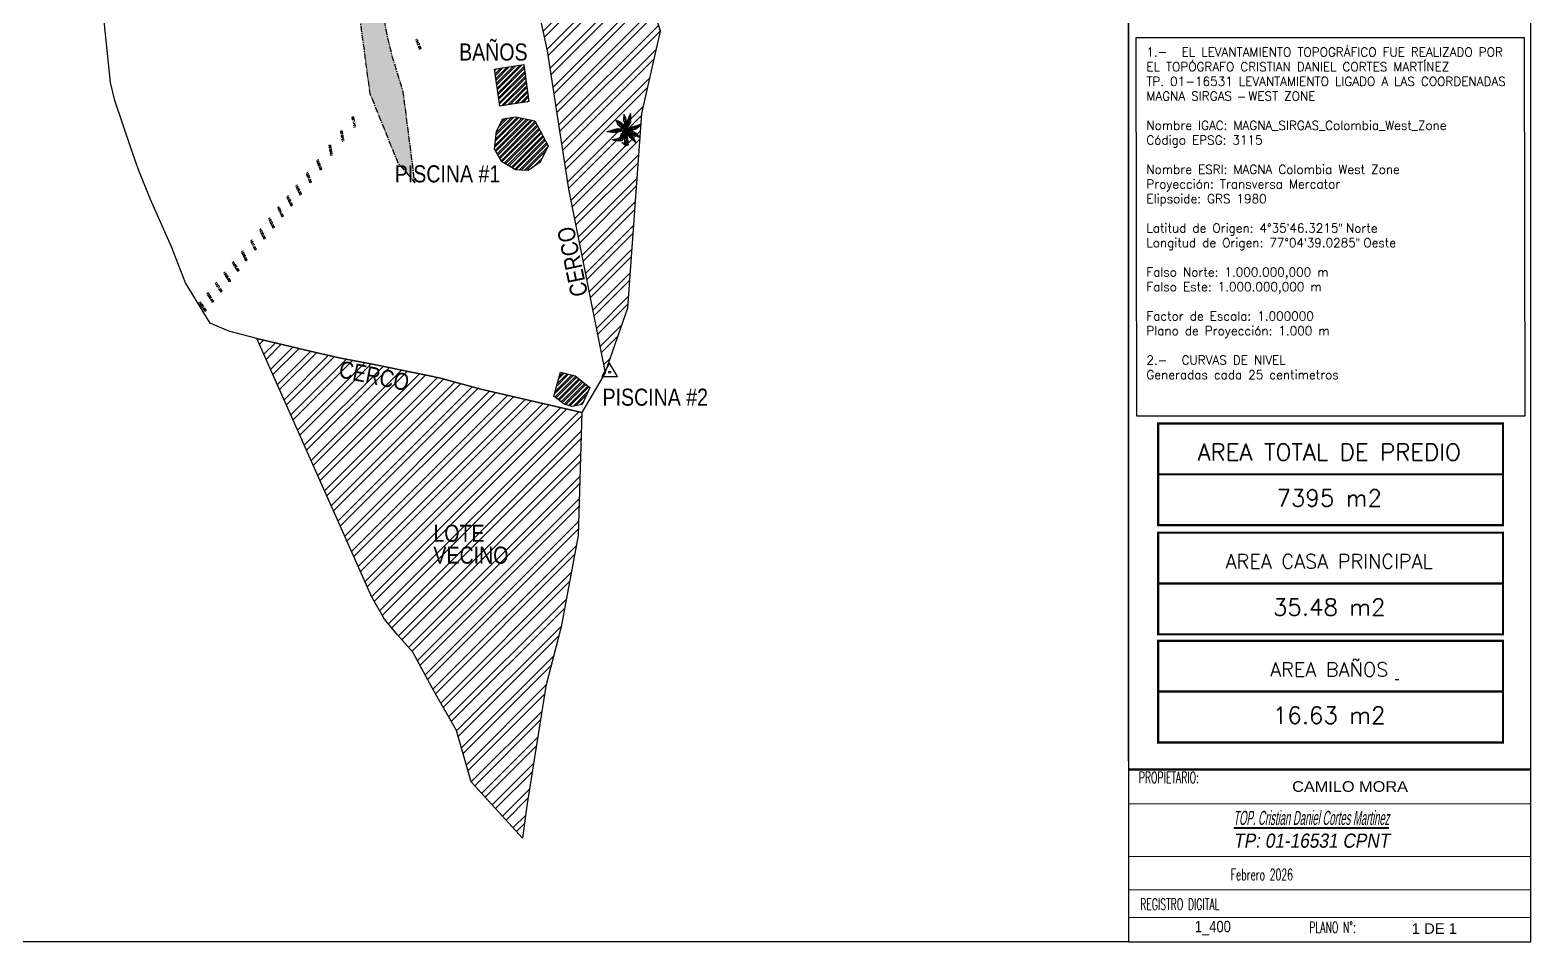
# Model space of a CAD drawing. Header units: metres. Extents: x 1097510 to 2158594, y 877039 to 1751652.
# Drawn here: x 1097656.9 to 1097841.7, y 877038.5 to 877150.8 of the extents above; entities that cross this region are included whole.
import ezdxf
from ezdxf.enums import TextEntityAlignment as Align

# ---------------------------------------------------------------- set-up
doc = ezdxf.new("R2010")
doc.units = ezdxf.units.M
doc.header["$XCLIPFRAME"] = 0
doc.linetypes.add('CENTER2', pattern=[1.125, 0.75, -0.125, 0.125, -0.125])
for name, color, linetype in [('C-ANNO-TABL-TITL', 150, 'Continuous'), ('C-TOPO-MAJR', 9, 'Continuous'), ('COORDENADAS', 8, 'Continuous'), ('EDIFICACIONES', 7, 'Continuous'), ('Foto Dron', 7, 'Continuous'), ('ROTULO', 7, 'Continuous'), ('Via', 7, 'CENTER2'), ('WWW.DWGAUTOCAD.COM', 7, 'Continuous')]:
    doc.layers.add(name, color=color, linetype=linetype)
doc.styles.add('arial', font='arial.ttf')
doc.styles.add('Arial Narrow', font='ARIALN.TTF', dxfattribs={"width": 0.85})
doc.styles.add('Rotulo PAAR', font='sanss___.ttf')
doc.styles.add('ROTULO2', font='ARIALN.TTF')
doc.styles.add('simplex.', font='SIMPLEX.shx', dxfattribs={"width": 0.6})
doc.styles.get("Standard").update_dxf_attribs({"font": 'simplex.shx'})
picture_1 = doc.add_image_def('image1.tif', size_in_pixel=(3465, 4096))

# ---------------------------------------------------------------- blocks, each defined once
blk = doc.blocks.new('STA')
blk.add_lwpolyline([(0, 1), (-0.87, -0.5), (0.87, -0.5)], close=True)
blk.add_circle((0, 0), 0.118)
blk = doc.blocks.new('A$C40F70BF2')
at = {"color": 64}
for p, q in [((1.39, 3.41), (1.34, 4.14)), ((1.4, 3.62), (1.41, 3.93)), ((1.41, 3.54), (1.42, 3.9)), ((1.94, 3.41), (2.15, 3.98)), ((2.06, 3.68), (2.14, 3.82)), ((2.08, 3.79), (2.15, 3.9)), ((2.14, 3.82), (2.08, 3.79)), ((1.39, 3.49), (1.35, 3.55)), ((1.43, 3.29), (1.35, 3.41)), ((1.43, 3.26), (1.35, 3.38)), ((1.39, 3.45), (1.36, 3.53)), ((1.39, 3.4), (1.36, 3.49)), ((1.41, 3.33), (1.36, 3.45)), ((1.54, 2.87), (1.39, 3.41)), ((1.45, 3.31), (1.5, 3.75)), ((1.58, 2.77), (1.45, 2.84)), ((1.53, 3.68), (1.46, 3.29)), ((1.46, 3.29), (1.55, 3.62)), ((1.47, 2.79), (1.6, 2.74)), ((1.99, 2.14), (1.54, 2.87)), ((1.54, 2.69), (1.68, 2.62)), ((1.56, 2.65), (1.68, 2.6)), ((1.6, 2.74), (1.58, 2.77)), ((1.59, 3.11), (1.68, 3.33)), ((1.7, 3.29), (1.59, 3.08)), ((1.59, 3.08), (1.59, 3.11)), ((1.61, 2.92), (1.7, 3.13)), ((1.79, 2.41), (1.63, 2.47)), ((1.65, 2.75), (1.79, 3.07)), ((1.67, 2.73), (1.65, 2.75)), ((1.82, 2.97), (1.67, 2.73)), ((1.67, 2.41), (1.81, 2.37)), ((1.73, 2.63), (1.84, 2.88)), ((1.79, 2.52), (1.87, 2.75)), ((1.81, 2.37), (1.79, 2.41)), ((1.8, 2.48), (1.88, 2.66)), ((1.92, 2.78), (1.94, 3.41)), ((2.02, 2.15), (1.92, 2.78)), ((2.18, 3.52), (1.96, 3.29)), ((1.96, 3.01), (2.18, 3.2)), ((2.15, 3.07), (1.96, 2.93)), ((1.96, 2.93), (1.96, 3.01)), ((1.97, 3.4), (2.17, 3.62)), ((2.17, 3.57), (1.97, 3.4)), ((1.99, 3.49), (2.15, 3.68)), ((2.17, 3.62), (1.99, 3.49)), ((2.01, 2.14), (3.1, 3.23)), ((2.03, 3.6), (2.14, 3.73)), ((2.15, 3.68), (2.03, 3.6)), ((2.14, 3.73), (2.06, 3.68)), ((2.07, 2.14), (2.76, 2.02)), ((2.08, 2.01), (2.22, 1.97)), ((2.22, 2.36), (2.24, 2.62)), ((2.24, 2.39), (2.26, 2.65)), ((2.27, 2.33), (2.29, 2.36)), ((2.5, 2.31), (2.27, 2.33)), ((2.29, 2.36), (2.58, 2.34)), ((2.37, 2.42), (2.38, 2.44)), ((2.61, 2.4), (2.37, 2.42)), ((2.38, 2.44), (2.64, 2.43)), ((2.38, 2.08), (2.57, 2.21)), ((2.45, 2.62), (2.47, 2.89)), ((2.55, 2.03), (2.46, 2.05)), ((2.46, 2.05), (2.6, 1.86)), ((2.69, 1.84), (2.55, 2.03)), ((2.62, 2.68), (2.89, 2.7)), ((2.62, 2.68), (2.85, 2.67)), ((2.63, 2.77), (2.66, 3.06)), ((2.65, 2.78), (2.69, 3.07)), ((2.66, 2.07), (2.88, 2.2)), ((2.7, 2.05), (2.97, 2.21)), ((2.8, 3.14), (2.75, 2.91)), ((2.76, 2.02), (3.39, 1.92)), ((2.86, 3.16), (2.8, 2.93)), ((2.8, 2.93), (2.8, 3.14)), ((2.88, 3.16), (2.83, 2.96)), ((2.83, 2.96), (2.86, 3.16)), ((2.83, 2.02), (3.12, 2.2)), ((2.93, 3.17), (2.86, 3.01)), ((2.86, 3.01), (2.88, 3.16)), ((2.88, 2.93), (3.05, 2.98)), ((3.01, 2.92), (2.88, 2.93)), ((2.9, 3.02), (2.93, 3.17)), ((2.94, 3.15), (2.9, 3.02)), ((2.91, 2.01), (3.22, 2.18)), ((2.98, 2), (2.91, 2.01)), ((2.96, 3.19), (2.93, 3.07)), ((2.93, 3.07), (2.94, 3.15)), ((2.97, 3.11), (2.96, 3.19)), ((3, 3.21), (2.97, 3.11)), ((3.26, 2.17), (2.98, 2)), ((3.03, 3.23), (3, 3.16)), ((3, 3.16), (3, 3.21)), ((3.18, 1.75), (3.04, 1.93)), ((3.04, 1.93), (3.1, 1.92)), ((3.1, 1.92), (3.25, 1.74)), ((3.17, 1.95), (3.41, 2.14)), ((3.33, 1.75), (3.2, 1.89)), ((3.39, 1.92), (3.91, 1.87)), ((3.98, 1.89), (4.06, 1.92)), ((4.01, 1.88), (3.98, 1.89)), ((4.08, 1.9), (4.01, 1.88)), ((2.18, 1.76), (2.16, 1.82)), ((2.16, 1.82), (2.36, 1.79)), ((2.4, 1.71), (2.18, 1.76)), ((3.91, 1.86), (4.31, 1.84))]:
    blk.add_line(p, q, dxfattribs=at)
at = {"color": 60}
for p, q in [((1.38, 3.83), (1.37, 4.02)), ((1.39, 3.76), (1.39, 4)), ((2.37, 2.48), (2.68, 2.47))]:
    blk.add_line(p, q, dxfattribs=at)
at = {"color": 62}
for p, q in [((0.44, 2.46), (0.02, 2.8)), ((0.21, 2.51), (0.48, 2.48)), ((1.97, 2.11), (0.23, 1.18)), ((0.31, 2.44), (0.83, 2.38)), ((1.38, 2.21), (0.44, 2.46)), ((0.5, 2.61), (0.62, 2.4)), ((0.7, 2.55), (0.92, 2.36)), ((0.7, 2.19), (1.03, 2.3)), ((0.92, 2.36), (0.78, 2.5)), ((1.97, 2.13), (0.8, 0.57)), ((0.96, 2.48), (1.2, 2.3)), ((1.27, 2.24), (0.96, 2.1)), ((1.02, 2.07), (1.27, 2.24)), ((1.08, 2.06), (1.3, 2.22)), ((1.13, 2.05), (1.32, 2.22)), ((1.22, 1.96), (1.46, 1.86)), ((1.28, 2.01), (1.5, 1.9)), ((1.31, 2.05), (1.58, 2.18)), ((1.97, 2.14), (1.38, 2.21)), ((1.39, 2.04), (1.67, 2.19)), ((1.43, 2.32), (1.59, 2.2)), ((2, 2.1), (1.83, 0.08)), ((1.97, 1.99), (1.92, 1.41)), ((2.01, 2.14), (2.55, 0.85)), ((0.39, 1.33), (0.5, 1.36)), ((0.42, 1.38), (0.58, 1.41)), ((0.5, 1.36), (0.42, 1.38)), ((0.46, 1.43), (0.67, 1.44)), ((0.58, 1.41), (0.46, 1.43)), ((0.48, 1.47), (0.7, 1.48)), ((0.67, 1.44), (0.48, 1.47)), ((0.7, 1.48), (0.55, 1.53)), ((0.55, 1.53), (0.81, 1.51)), ((0.81, 1.51), (0.58, 1.56)), ((0.59, 1.61), (0.9, 1.56)), ((0.96, 1.59), (0.67, 1.65)), ((0.81, 0.74), (0.96, 0.8)), ((0.84, 0.79), (0.99, 0.88)), ((0.96, 0.8), (0.84, 0.79)), ((0.87, 1.35), (1.02, 1.59)), ((0.87, 0.86), (1.05, 0.92)), ((0.99, 0.88), (0.87, 0.86)), ((0.9, 1.56), (0.96, 1.59)), ((1.05, 0.92), (0.93, 0.91)), ((0.99, 1.41), (1.09, 1.65)), ((1.02, 1.06), (1.21, 1.13)), ((1.05, 1.1), (1.24, 1.16)), ((1.21, 1.34), (1.44, 1.4)), ((1.23, 1.4), (1.46, 1.45)), ((1.25, 1.01), (1.31, 1.25)), ((1.33, 1.09), (1.34, 1.27)), ((1.47, 1.24), (1.5, 1.5)), ((1.71, 0.67), (1.87, 0.91)), ((1.87, 0.85), (1.8, 0.13)), ((1.92, 1.41), (1.87, 0.85)), ((1.89, 0.53), (1.89, 0.59)), ((1.89, 0.59), (2, 0.32)), ((2, 0.15), (1.89, 0.53)), ((1.92, 0.7), (1.93, 0.79)), ((2.08, 0.49), (1.92, 0.7)), ((1.93, 0.79), (2.06, 0.65)), ((1.94, 1.14), (1.94, 1.26)), ((1.94, 1.26), (2.08, 1.08)), ((2.08, 0.95), (1.94, 1.14)), ((2.06, 1.03), (1.95, 1.2)), ((2.18, 1.68), (2.17, 1.61)), ((2.17, 1.61), (2.17, 1.51)), ((2.17, 1.51), (2.17, 1.44)), ((2.17, 1.44), (2.17, 1.36)), ((2.18, 1.31), (2.18, 1.68)), ((2.19, 1.61), (2.18, 1.5)), ((2.18, 1.5), (2.18, 1.41)), ((2.18, 1.41), (2.18, 1.31)), ((2.2, 1.46), (2.19, 1.61)), ((2.2, 1.39), (2.2, 1.46)), ((2.21, 1.28), (2.2, 1.39)), ((2.22, 1.5), (2.21, 1.38)), ((2.21, 1.38), (2.21, 1.17)), ((2.21, 1.11), (2.21, 1.28)), ((2.21, 1.17), (2.21, 1.11)), ((2.22, 1.42), (2.22, 1.5)), ((2.22, 1.34), (2.22, 1.42)), ((2.22, 1.27), (2.22, 1.34)), ((2.22, 1.16), (2.22, 1.27)), ((2.23, 1.23), (2.22, 1.16)), ((2.24, 1.3), (2.23, 1.23)), ((2.25, 1.46), (2.24, 1.39)), ((2.24, 1.39), (2.24, 1.3)), ((2.26, 1.53), (2.25, 1.46)), ((2.26, 1.54), (2.26, 1.53)), ((2.26, 1.21), (2.26, 1.53)), ((2.27, 1.11), (2.26, 1.21)), ((2.3, 1.49), (2.27, 1.56)), ((2.27, 1.56), (2.52, 1.5)), ((2.28, 1.4), (2.27, 1.31)), ((2.27, 1.31), (2.27, 1.25)), ((2.27, 1.25), (2.27, 1.18)), ((2.27, 1.18), (2.27, 1.11)), ((2.29, 1.32), (2.28, 1.4)), ((2.29, 1.16), (2.29, 1.32)), ((2.3, 1.29), (2.29, 1.22)), ((2.29, 1.22), (2.29, 1.15)), ((2.29, 1.02), (2.29, 1.16)), ((2.29, 1.15), (2.29, 1.08)), ((2.29, 1.08), (2.29, 1.02)), ((2.55, 1.44), (2.3, 1.49)), ((2.31, 1.37), (2.3, 1.29)), ((2.31, 1.02), (2.31, 1.37)), ((2.31, 0.95), (2.31, 1.02)), ((2.33, 0.93), (2.34, 1.33)), ((2.37, 0.85), (2.36, 1.3)), ((2.43, 1.27), (2.64, 1.21)), ((2.47, 1.24), (2.65, 1.15)), ((2.55, 0.85), (3.65, 0.81)), ((2.69, 1.03), (2.57, 0.92)), ((2.7, 1.01), (2.59, 0.92)), ((3.06, 0.94), (3, 0.87)), ((3.1, 0.94), (3.01, 0.85))]:
    blk.add_line(p, q, dxfattribs=at)
at = {"color": 60}
for centre, radius, start, end in [((7.23, 3.93), 5.89, 178.201, 184.8569), ((-12.63, -2.34), 15.39, 20.511, 24.7274), ((3.99, 2.93), 2.12, 151.1341, 194.9744), ((-4.47, 3.34), 6.65, 358.6497, 6.1521), ((1.39, 3.64), 1.61, 210.2718, 288.6073), ((11.2, 34.01), 33.16, 250.2818, 253.6131), ((1.97, 0.03), 2.07, 93.8052, 134.9428), ((0.21, 3.36), 2.13, 278.5823, 322.5951), ((-1.26, 3.33), 3.45, 304.8805, 336.243), ((3.08, 3.44), 1.74, 181.0191, 200.3048), ((3.08, 3.44), 1.74, 202.0613, 214.4357), ((14.63, -0.99), 13.03, 166.2796, 174.8216), ((3.08, 3.44), 1.74, 216.4922, 227.1869), ((-12.63, -2.34), 15.39, 19.9468, 20.1294), ((-5.4, 1.25), 7.48, 350.4062, 5.6425), ((3.49, 1.76), 1.54, 103.7474, 164.6646), ((3.81, 1.87), 1.77, 177.0625, 221.9788), ((2.65, -1.24), 3.46, 62.9286, 99.782), ((0.37, 0.43), 2.39, 34.5841, 45.0988), ((3.32, 2.82), 1.2, 162.4534, 194.3671), ((1.48, 3.66), 1.69, 293.0839, 334.2208), ((3.48, 4.56), 2.82, 241.8528, 251.6799), ((1.48, 3.66), 1.69, 336.4968, 341.7386), ((4.25, 2.67), 1.25, 148.3784, 158.7208), ((-1.18, 2.66), 2.05, 312.2483, 325.4397), ((0.62, 0.42), 0.842, 95.4287, 120.3984), ((4.23, -0.99), 3.83, 137.0982, 156.8626), ((2.11, 0.76), 0.732, 226.5793, 260.5482), ((5.06, -2.3), 3.87, 133.3547, 142.8755), ((1.27, 2.12), 1.99, 292.1292, 305.3212), ((0.37, 0.43), 2.39, 26.5664, 32.4272), ((2.73, 4.14), 3.45, 266.0609, 285.3989), ((0.37, 0.43), 2.39, 14.3751, 24.9555), ((3.48, 4.56), 2.82, 253.6434, 263.8215), ((10.9, 35.08), 35.03, 256.4454, 258.0204), ((3.48, 4.56), 2.82, 265.3232, 284.5956)]:
    blk.add_arc(centre, radius, start, end, dxfattribs=at)
at = {"color": 62}
for points in [[(0.03, 2.8), (0.42, 2.5), (0.03, 2.8), (0.4, 2.66)], [(1.14, 1.68), (0.83, 1.77), (1.36, 1.79), (1.11, 1.91)], [(1.93, 2.09), (1.61, 1.92), (1.89, 2.09), (1.53, 2.05)], [(2, 2.04), (2.06, 1.47), (2, 2.03), (1.96, 1.59)], [(1.36, 1.3), (1.08, 1.2), (1.39, 1.36), (1.15, 1.27)], [(1.59, 1.39), (1.59, 1.61), (1.64, 1.48), (1.62, 1.68)], [(2.6, 1.3), (2.34, 1.34), (2.56, 1.41), (2.29, 1.47)], [(3.55, 0.82), (2.81, 0.85), (3.59, 0.8), (2.91, 0.71)]]:
    blk.add_solid(points, dxfattribs=at)
at = {"color": 64}
for points in [[(1.98, 2.16), (1.89, 2.6), (1.98, 2.16), (1.82, 2.43)], [(2.02, 2.23), (2.16, 2.54), (1.99, 2.36), (2.13, 2.69)], [(2.4, 2.09), (2.56, 2.2), (2.21, 2.12), (2.37, 2.2)], [(3.89, 1.87), (4.01, 1.93), (3.23, 1.95), (3.45, 2.12)]]:
    blk.add_solid(points, dxfattribs=at)
at = {"color": 60}
blk.add_solid([(2, 0.06), (2.39, 0.5), (2.02, 0.29), (2.4, 0.5)], dxfattribs=at)

msp = doc.modelspace()

# ---------------------------------------------------------------- hatches: boundary and pattern name
at = {"transparency": 33554516}
h = msp.add_hatch(dxfattribs=at)
h.set_pattern_fill('ANSI32', color=3, scale=0.2)
h.paths.add_polyline_path([(1097729.47, 877182.53), (1097726.49, 877180.65), (1097717.99, 877167.96), (1097718.67, 877156.95), (1097720.55, 877148.2), (1097723.18, 877131.19), (1097727.7, 877108.58), (1097730.5, 877116.58), (1097732.2, 877140.48), (1097734.5, 877150.63), (1097729.91, 877165.82)])
h.paths.add_polyline_path([(1097684.84, 877112.8), (1097691.4, 877111.26), (1097694.98, 877110.43), (1097699.48, 877109.58), (1097707.25, 877107.95), (1097712.39, 877106.55), (1097724.84, 877103.7), (1097724.38, 877088.57), (1097722.26, 877077.34), (1097720.41, 877070.01), (1097718.07, 877055.29), (1097717.53, 877051.33), (1097711.22, 877058.24), (1097709.39, 877064.56), (1097706.65, 877069.35), (1097704.01, 877074.19), (1097702.13, 877076.35), (1097700.53, 877078.26), (1097698.93, 877081.04), (1097697.71, 877083.83)])
at = {"transparency": 33554615}
h = msp.add_hatch(dxfattribs=at)
h.set_pattern_fill('ANSI32', color=5, scale=0.05)
h.paths.add_polyline_path([(1097716.71, 877140.07), (1097719.05, 877139.59), (1097720.68, 877136.49), (1097719.71, 877134.49), (1097718.21, 877133.48), (1097716.64, 877133.54), (1097714.92, 877134.57), (1097714.09, 877136.09), (1097714.32, 877138.3), (1097715.1, 877139.83)])
h.paths.add_polyline_path([(1097724.85, 877104.68), (1097723.57, 877104.44), (1097722.63, 877104.72), (1097721.38, 877105.69), (1097722.18, 877108.64), (1097724.02, 877108.19), (1097725.79, 877106.77)])
at = {"layer": 'EDIFICACIONES', "transparency": 33554615}
h = msp.add_hatch(dxfattribs=at)
h.set_pattern_fill('ANSI32', color=4, scale=0.05)
h.paths.add_polyline_path([(1097717.7, 877146.5), (1097718.3, 877141.95), (1097714.75, 877141.39), (1097714.08, 877145.93)])
h.paths.add_polyline_path([(1097704.54, 877167.18), (1097705.26, 877160.37), (1097713.03, 877161.3), (1097712.25, 877167.36)])
at = {"layer": 'Via', "transparency": 33554602}
h = msp.add_hatch(dxfattribs=at)
h.set_pattern_fill('AR-CONC', color=9, scale=0.01)
h.paths.add_polyline_path([(1097743.41, 877209.88), (1097742.79, 877207.77), (1097739.23, 877201.65), (1097731.62, 877194.24), (1097728.84, 877192.06), (1097723.94, 877187.98), (1097713.66, 877183.59), (1097708.77, 877180.94), (1097704.2, 877177.29), (1097702.28, 877175.79), (1097698.49, 877169.68), (1097697.05, 877167.12), (1097696.74, 877163), (1097696.4, 877157.37), (1097697.26, 877153.92), (1097698.73, 877142.97), (1097702.19, 877134.4), (1097704.28, 877131.96), (1097702.85, 877143.12), (1097701.53, 877147.39), (1097700.77, 877150.6), (1097699.63, 877157.38), (1097700.52, 877161.41), (1097700.21, 877165.2), (1097701.92, 877167.96), (1097702.66, 877170.39), (1097705.58, 877173.12), (1097707.9, 877176.21), (1097715.87, 877180.48), (1097721.42, 877182.88), (1097726.79, 877184.65), (1097730.42, 877188.43), (1097731.78, 877190.23), (1097734.3, 877192.06), (1097739.87, 877197.71), (1097745.85, 877205.64), (1097747.85, 877204.84), (1097752.6, 877208.24), (1097748.36, 877212.76), (1097746.93, 877210.43)])

# ---------------------------------------------------------------- linework, layer by layer
at = {"color": 7}
for points in [[(1097792.08, 877038.54), (1097509.87, 877038.54), (1097509.87, 877246.17), (1097792.08, 877246.17)], [(1097792.08, 877038.54), (1097841.58, 877038.54), (1097841.58, 877246.17), (1097792.08, 877246.17)]]:
    msp.add_lwpolyline(points, close=True, dxfattribs=at)
at = {"color": 7, "flags": 128}
msp.add_lwpolyline([(1097792.08, 877060.78), (1097792.08, 877244.63)], dxfattribs=at)
at = {"color": 7, "true_color": 0xf0f0f0, "flags": 128}
for points, elevation in [([(1097729.47, 877182.53), (1097726.49, 877180.65), (1097717.99, 877167.96), (1097718.67, 877156.95), (1097720.55, 877148.2), (1097723.18, 877131.19), (1097727.7, 877108.58), (1097730.5, 877116.58), (1097732.2, 877140.48), (1097734.5, 877150.63), (1097729.91, 877165.82)], 1524.88), ([(1097716.71, 877140.07), (1097719.05, 877139.59), (1097720.68, 877136.49), (1097719.71, 877134.49), (1097718.21, 877133.48), (1097716.64, 877133.54), (1097714.92, 877134.57), (1097714.09, 877136.09), (1097714.32, 877138.3), (1097715.1, 877139.83)], 1542.06), ([(1097684.84, 877112.8), (1097691.4, 877111.26), (1097694.98, 877110.43), (1097699.48, 877109.58), (1097707.25, 877107.95), (1097712.39, 877106.55), (1097724.84, 877103.7), (1097724.38, 877088.57), (1097722.26, 877077.34), (1097720.41, 877070.01), (1097718.07, 877055.29), (1097717.53, 877051.33), (1097711.22, 877058.24), (1097709.39, 877064.56), (1097706.65, 877069.35), (1097704.01, 877074.19), (1097702.13, 877076.35), (1097700.53, 877078.26), (1097698.93, 877081.04), (1097697.71, 877083.83)], 1524.88)]:
    msp.add_lwpolyline(points, close=True, dxfattribs=dict(at, elevation=elevation))
for points, elevation in [([(1097718.67, 877156.95), (1097720.55, 877148.2), (1097723.18, 877131.19), (1097727.7, 877108.58), (1097724.84, 877103.7), (1097712.39, 877106.55), (1097707.25, 877107.95), (1097699.48, 877109.58), (1097694.98, 877110.43), (1097691.4, 877111.26), (1097684.84, 877112.8), (1097681.4, 877113.69), (1097679.1, 877114.67), (1097676.04, 877119.65), (1097674.32, 877124.09), (1097671.73, 877129.9), (1097670.23, 877133.67), (1097669.38, 877136.14), (1097667.36, 877142.07), (1097666.84, 877144.31), (1097664.35, 877168.16)], 1524.88), ([(1097724.85, 877104.68), (1097723.57, 877104.44), (1097722.63, 877104.72), (1097721.38, 877105.69), (1097722.18, 877108.64), (1097724.02, 877108.19), (1097725.79, 877106.77), (1097724.85, 877104.68)], 1540.7)]:
    msp.add_lwpolyline(points, dxfattribs=dict(at, elevation=elevation))
at = {"layer": 'COORDENADAS', "elevation": -761.77, "flags": 128}
msp.add_lwpolyline([(1097825.36, 877070.8), (1097824.89, 877070.8)], dxfattribs=at)
at = {"layer": 'EDIFICACIONES', "color": 7, "true_color": 0xf0f0f0, "elevation": 1542.24, "flags": 128}
msp.add_lwpolyline([(1097717.7, 877146.5), (1097718.3, 877141.95), (1097714.75, 877141.39), (1097714.08, 877145.93)], close=True, dxfattribs=at)
at = {"layer": 'ROTULO', "color": 9}
msp.add_lwpolyline([(1097793.08, 877103.3), (1097840.9, 877103.3), (1097840.82, 877149.79), (1097793, 877149.79)], close=True, dxfattribs=at)
at = {"layer": 'ROTULO', "lineweight": 0, "ltscale": 2, "const_width": 0.278, "elevation": 4.62}
for points in [[(1097795.74, 877102.34), (1097838.16, 877102.34), (1097838.16, 877089.83), (1097795.74, 877089.83)], [(1097795.74, 877102.34), (1097838.16, 877102.34), (1097838.16, 877096.09), (1097795.74, 877096.09)], [(1097795.74, 877088.91), (1097838.16, 877088.91), (1097838.16, 877076.4), (1097795.74, 877076.4)], [(1097795.74, 877088.91), (1097838.16, 877088.91), (1097838.16, 877082.65), (1097795.74, 877082.65)], [(1097795.74, 877075.6), (1097838.16, 877075.6), (1097838.16, 877063.1), (1097795.74, 877063.1)], [(1097795.74, 877075.6), (1097838.16, 877075.6), (1097838.16, 877069.35), (1097795.74, 877069.35)]]:
    msp.add_lwpolyline(points, close=True, dxfattribs=at)
at = {"layer": 'ROTULO', "lineweight": 0, "ltscale": 2, "const_width": 0.278}
msp.add_lwpolyline([(1097792.08, 877059.77), (1097841.58, 877059.77)], dxfattribs=at)
at = {"layer": 'ROTULO', "lineweight": 0, "ltscale": 2}
for points in [[(1097792.08, 877055.55), (1097841.58, 877055.55)], [(1097792.08, 877049.05), (1097841.58, 877049.05)], [(1097792.08, 877044.95), (1097841.58, 877044.95)], [(1097792.08, 877041.57), (1097841.58, 877041.57)], [(1097792.08, 877038.54), (1097841.58, 877038.54)]]:
    msp.add_lwpolyline(points, dxfattribs=at)
at = {"layer": 'ROTULO', "color": 7, "lineweight": 0, "ltscale": 10, "const_width": 0.231}
msp.add_lwpolyline([(1097805.04, 877052.56), (1097824.15, 877052.56)], dxfattribs=at)
at = {"layer": 'Via', "color": 7, "true_color": 0xf0f0f0, "elevation": 1540, "flags": 128}
msp.add_lwpolyline([(1097743.41, 877209.88), (1097742.79, 877207.77), (1097739.23, 877201.65), (1097731.62, 877194.24), (1097728.84, 877192.06), (1097723.94, 877187.98), (1097713.66, 877183.59), (1097708.77, 877180.94), (1097704.2, 877177.29), (1097702.28, 877175.79), (1097698.49, 877169.68), (1097697.05, 877167.12), (1097696.74, 877163), (1097696.4, 877157.37), (1097697.26, 877153.92), (1097698.73, 877142.97), (1097702.19, 877134.4), (1097704.28, 877131.96), (1097702.85, 877143.12), (1097701.53, 877147.39), (1097700.77, 877150.6), (1097699.63, 877157.38), (1097700.52, 877161.41), (1097700.21, 877165.2), (1097701.92, 877167.96), (1097702.66, 877170.39), (1097705.58, 877173.12), (1097707.9, 877176.21), (1097715.87, 877180.48), (1097721.42, 877182.88), (1097726.79, 877184.65), (1097730.42, 877188.43), (1097731.78, 877190.23), (1097734.3, 877192.06), (1097739.87, 877197.71), (1097745.85, 877205.64), (1097747.85, 877204.84), (1097752.6, 877208.24), (1097748.36, 877212.76), (1097746.93, 877210.43), (1097743.41, 877209.88)], dxfattribs=at)

# ---------------------------------------------------------------- block references
at = {"xscale": 1.093158106124324, "yscale": 1.093158106124324, "zscale": 1.093158106124324}
msp.add_blockref('STA', (1097728.24, 877108.66, 1537.56), dxfattribs=at)
at = {"layer": 'WWW.DWGAUTOCAD.COM', "xscale": -0.98361408762205, "yscale": 0.98361408762205, "zscale": 0.98361408762205}
msp.add_blockref('A$C40F70BF2', (1097732.14, 877136.43), dxfattribs=at)

# ---------------------------------------------------------------- texts
at = {"insert": (1097794.28, 877148.59), "char_height": 1.08268, "attachment_point": 1}
msp.add_mtext_dynamic_manual_height_columns('1.-^IEL LEVANTAMIENTO TOPOGRÁFICO FUE REALIZADO POR EL TOPÓGRAFO CRISTIAN DANIEL CORTES MARTÍNEZ^JTP. 01-16531 LEVANTAMIENTO LIGADO A LAS COORDENADAS MAGNA SIRGAS {\\fArial|b0|i0|c0|p34;– }WEST ZONE^J^JNombre IGAC: MAGNA_SIRGAS_Colombia_West_Zone^JCódigo EPSG: 3115^J^JNombre ESRI: MAGNA Colombia West Zone^JProyección: Transversa Mercator^JElipsoide: GRS 1980^J^JLatitud de Origen: 4°35{\\fArial|b0|i0|c0|p34;’}46.3215{\\fArial|b0|i0|c0|p34;” }Norte^JLongitud de Origen: 77°04{\\fArial|b0|i0|c0|p34;’}39.0285{\\fArial|b0|i0|c0|p34;” }Oeste^J^JFalso Norte: 1.000.000,000 m^JFalso Este: 1.000.000,000 m^J^JFactor de Escala: 1.000000^JPlano de Proyección: 1.000 m\\P\\P2.-^ICURVAS DE NIVEL\\PGeneradas cada 25 centimetros', width=45.8922, gutter_width=5.93, heights=[45.91], dxfattribs=at)
at = {"layer": 'C-ANNO-TABL-TITL', "color": 7, "linetype": 'Continuous', "lineweight": -3, "attachment_point": 5, "rotation": 0.0004}
for s, insert, char_height in [('AREA TOTAL DE PREDIO  ', (1097816.78, 877098.81, 4.62), 2.0706), ('7395 m2', (1097816.78, 877093.17, 4.62), 2.071), ('35.48 m2 ', (1097816.78, 877079.74, 4.62), 2.071), ('16.63 m2 ', (1097816.78, 877066.44, 4.62), 2.071)]:
    msp.add_mtext(s, dxfattribs=dict(at, insert=insert, char_height=char_height))
at = {"layer": 'C-ANNO-TABL-TITL', "color": 7, "linetype": 'Continuous', "lineweight": -3, "width": 44.3325, "attachment_point": 5, "rotation": 0.0004}
for s, insert, char_height in [('AREA CASA PRINCIPAL', (1097816.78, 877085.38, 4.62), 1.7389), ('AREA BAÑOS', (1097816.78, 877072.08, 4.62), 1.739)]:
    msp.add_mtext(s, dxfattribs=dict(at, insert=insert, char_height=char_height))
at = {"layer": 'C-TOPO-MAJR', "color": 7, "linetype": 'Continuous', "lineweight": -3, "true_color": 0xf0f0f0, "char_height": 0.254, "attachment_point": 5}
for s, insert, rotation in [('1542.00', (1097704.7, 877149.05, 1542), 293.2414), ('1541.00', (1097696.77, 877139.4, 1541), 101.0394), ('1540.00', (1097695.35, 877137.67, 1540), 101.0394), ('1539.00', (1097693.92, 877135.94, 1539), 101.0394), ('1538.00', (1097692.5, 877134.21, 1538), 291.1881), ('1537.00', (1097691.21, 877132.64, 1537), 290.5503), ('1536.00', (1097689.96, 877131.11, 1536), 294.8371), ('1534.00', (1097687.73, 877128.41, 1534), 294.8371), ('1535.00', (1097688.85, 877129.76, 1535), 294.8371), ('1533.00', (1097686.62, 877127.05, 1533), 294.8371), ('1532.00', (1097685.51, 877125.7, 1532), 294.8371), ('1530.00', (1097683.28, 877122.99, 1530), 294.8371), ('1531.00', (1097684.4, 877124.34, 1531), 294.8371), ('1529.00', (1097682.21, 877121.68, 1529), 302.0191), ('1527.00', (1097680.12, 877119.14, 1527), 302.0191), ('1528.00', (1097681.16, 877120.41, 1528), 302.0191), ('1526.00', (1097679.08, 877117.88, 1526), 302.0191), ('1525.00', (1097678.15, 877116.75, 1525), 304.4698)]:
    msp.add_mtext(s, dxfattribs=dict(at, insert=insert, rotation=rotation))
at = {"layer": 'ROTULO', "color": 7, "true_color": 0xf0f0f0, "style": 'Arial Narrow'}
for s, p in [('BAÑOS', (1097709.72, 877147)), ('PISCINA #1', (1097701.81, 877132.01)), ('PISCINA #2', (1097727.37, 877104.53)), ('LOTE ', (1097706.56, 877087.78)), ('VECINO', (1097706.56, 877085.09))]:
    msp.add_text(s, height=2.101, dxfattribs=at).set_placement(p)
for rotation, p in [(101.8695, (1097725.59, 877118.21, -3049.76)), (348.4791, (1097694.8, 877108.05, -1524.88))]:
    msp.add_text('CERCO', height=2.101, rotation=rotation, dxfattribs=at).set_placement(p)
at = {"layer": 'ROTULO', "color": 7, "lineweight": 0, "style": 'simplex.', "width": 0.6}
for s, height, p in [('PROPIETARIO:', 1.3911, (1097793.35, 877058.08)), ('Febrero 2026', 1.3911, (1097804.66, 877046.14)), ('REGISTRO DIGITAL', 1.3911, (1097793.52, 877042.49)), ('PLANO N°:', 1.391, (1097814.33, 877039.65))]:
    msp.add_text(s, height=height, rotation=0.0004, dxfattribs=at).set_placement(p)
at = {"layer": 'ROTULO', "color": 7, "lineweight": 0, "style": 'arial', "width": 1.1}
msp.add_text('CAMILO MORA', height=1.3042, rotation=0.0004, dxfattribs=at).set_placement((1097819.34, 877057.67), align=Align.MIDDLE)
at = {"layer": 'ROTULO', "color": 7, "lineweight": 0, "ltscale": 10, "style": 'Rotulo PAAR', "oblique": 10}
for s, width, p, p2 in [('TOP. Cristian Daniel Cortes Martinez', 0.489345, (1097804.97, 877052.94), (1097824.17, 877052.94)), ('TP: 01-16531 CPNT', 0.888481, (1097804.97, 877050.14), (1097824.17, 877050.14))]:
    msp.add_text(s, height=1.7389, rotation=0.0004, dxfattribs=dict(at, width=width)).set_placement(p, p2, align=Align.FIT)
at = {"layer": 'ROTULO', "color": 7, "lineweight": 0, "style": 'arial'}
msp.add_text('1 DE 1', height=1.304, rotation=0.0004, dxfattribs=at).set_placement((1097826.93, 877039.54))
at = {"layer": 'ROTULO', "color": 7, "lineweight": 0, "insert": (1097802.46, 877040.24), "char_height": 1.391, "width": 13.8452, "attachment_point": 5, "rotation": 0.0004, "style": 'ROTULO2'}
msp.add_mtext('1_400', dxfattribs=at)

# ---------------------------------------------------------------- pictures from other files: only their frames are drawn
at = {"layer": 'Foto Dron'}
image = msp.add_image(picture_1, insert=(1097491.04, 876888.86, 3067.92), size_in_units=(372.62, 440.48), dxfattribs=at)
image.set_boundary_path([(174.54, 772.88), (2798.82, 2703.62)])
image.dxf.flags = 15

doc.saveas('drawing.dxf')
